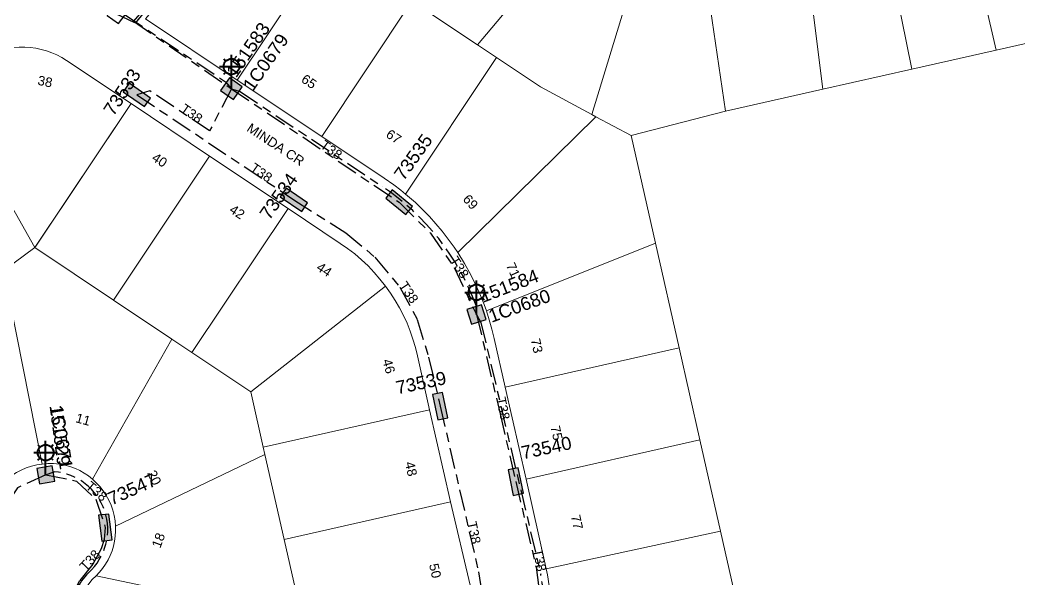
# Model space of a CAD drawing. Header units: metres. Extents: x 299834 to 302538, y 6172833 to 6174390.
# Drawn here: x 301413.7 to 301604.3, y 6173571.5 to 6173678.3 of the extents above; entities that cross this region are included whole.
import ezdxf
from ezdxf.enums import TextEntityAlignment as Align

# ---------------------------------------------------------------- set-up
doc = ezdxf.new("R2010")
doc.units = ezdxf.units.M
doc.linetypes.add('Cable Exist UG', pattern=[8.2, 4, -1.2, 1.8, -1.2])
doc.layers.get('0').update_dxf_attribs({"color": 6})
doc.layers.add('Cadastre Land Parcels_SP_EXT', color=9, linetype='Continuous', lineweight=5)
doc.layers.add('Cadastre Roads_SP_EXT', color=9, linetype='Continuous', lineweight=5)
for name, color, linetype in [('Equip_SP_SL_EXT', 7, 'Continuous'), ('Mains_HV_EXT', 7, 'Continuous'), ('Mains_LV_EXT', 7, 'Continuous'), ('Mains_SL_EXT', 7, 'Continuous'), ('SupportsUG_SP_LV_EXT', 7, 'Continuous'), ('SupportsUG_SP_LV_SL_EXT', 7, 'Continuous')]:
    doc.layers.add(name, color=color, linetype=linetype)
doc.styles.add('COLUMN_LABEL', font='arial.ttf')
doc.styles.add('iecARIAL', font='arial.ttf', dxfattribs={"height": 2})
doc.styles.add('POLE_LABEL', font='arial.ttf')
doc.styles.get("Standard").update_dxf_attribs({"font": 'arial.ttf'})

# ---------------------------------------------------------------- blocks, each defined once
blk = doc.blocks.new('COLUMN_EXT')
blk.add_hatch(color=256).paths.add_polyline_path([(-1.49, 1.48), (-1.49, -1.49), (1.48, -1.49), (1.48, 1.48)])
blk.add_lwpolyline([(-1.49, -1.49), (1.48, -1.49), (1.48, 1.48), (-1.49, 1.48)], close=True)
for tag, height, style, flags, p in [('ASSET_NUM', 2.5, 'COLUMN_LABEL', 8, (2, 2)), ('STRUCTURE_PLANT_NUMBER', 0.2, 'POLE_LABEL', 9, (1.81, 0.03)), ('STREET_CODE', 0.2, 'COLUMN_LABEL', 9, (1.81, -0.2))]:
    blk.add_attdef(tag, text='', height=height, dxfattribs=dict(style=style, flags=flags)).set_placement(p, align=Align.MIDDLE_LEFT)
at = {"flags": 9}
for tag, p in [('COLUMN_TYPE', (1.81, -0.4)), ('OWNED_BY', (1.81, -0.6)), ('STATE', (1.81, -0.8)), ('USAGE', (1.81, -1)), ('STREETNAME', (1.81, -1.6)), ('SUBURB', (1.81, -1.8)), ('LEGEND', (1.81, -1.2)), ('LOCATION', (1.81, -1.4)), ('NOTES', (1.81, -2))]:
    blk.add_attdef(tag, text='', height=0.2, dxfattribs=at).set_placement(p, align=Align.MIDDLE_LEFT)
at = {"flags": 1}
blk.add_attdef('Z', (1.81, -2.35), '', height=0.2, dxfattribs=at)
blk = doc.blocks.new('PILLAR_EXT')
blk.add_hatch(color=256).paths.add_polyline_path([(-2.475, 0.99), (-2.475, -0.99), (2.475, -0.99), (2.475, 0.99)])
blk.add_lwpolyline([(-2.475, -0.99), (2.475, -0.99), (2.475, 0.99), (-2.475, 0.99)], close=True)
at = {"style": 'iecARIAL', "flags": 8}
blk.add_attdef('ASSET_NUM', (1.5, 3.5), '', height=2.5, dxfattribs=at)
for tag, p, flags in [('OWNED_BY', (0, -0.2), 9), ('STATE', (0, -0.4), 9), ('SUPPORT_TYPE', (0, -0.6), 9), ('STREETNAME', (0, -1.8), 9), ('SUBURB', (0, -2), 1), ('USAGE', (0, -0.8), 9), ('LEGEND', (0, -1), 9), ('LOCATION', (0, -1.2), 9), ('NOTES', (0, -1.4), 9), ('PARENT', (0, -1.6), 9)]:
    blk.add_attdef(tag, p, '', height=0.2, dxfattribs=dict(flags=flags))
blk = doc.blocks.new('SL_LANTERN_EXT')
at = {"lineweight": 40}
for p, q in [((0, 1.97), (0, 6.47)), ((-2.25, 4.22), (2.25, 4.22)), ((-1.46, 5.68), (-1.06, 5.28)), ((1.46, 5.68), (1.06, 5.28)), ((-1.46, 2.76), (-1.06, 3.16)), ((0, 0), (0, 2.72)), ((1.46, 2.76), (1.06, 3.16))]:
    blk.add_line(p, q, dxfattribs=at)
blk.add_circle((0, 4.22), 1.5, dxfattribs=at)
at = {"style": 'iecARIAL', "flags": 8}
blk.add_attdef('ASSET_NUM', (1.5, 1.5), '', height=2.5, dxfattribs=at)
for tag, p, height, flags in [('OPERATING_VOLTAGE', (0.98, -1.65), 0.2, 9), ('ORIENTATION', (0.98, -1.85), 0.2, 9), ('OWNED_BY', (0.98, -2.05), 0.2, 9), ('CONSTRUCTED_VOLTAGE', (0.98, -0.65), 0.2, 9), ('CONTROL_TYPE', (0.98, -0.85), 0.2, 9), ('LANTERN_PURPOSE', (0.98, -1.05), 0.2, 9), ('LANTERN_TYPE', (0.98, -1.25), 0.2, 9), ('NO_PHASES', (0.98, -1.45), 0.2, 9), ('LNUMBER', (2.18, -3.25), 2.5, 8), ('STATE', (0.98, -2.25), 0.2, 9), ('USAGE', (0.98, -2.45), 0.2, 9), ('CEXIST', (0.98, -2.65), 0.2, 9), ('CNEW', (0.98, -2.85), 0.2, 9), ('CNUMBER', (0.98, -3.05), 0.2, 9), ('CREMOVE', (0.98, -3.25), 0.2, 9), ('CREPLACE', (0.98, -3.45), 0.2, 9), ('LKINGHEIGHT', (0.98, -3.65), 0.2, 9), ('LBRACKET', (0.98, -3.85), 0.2, 9), ('LBRACKETVOCAB', (0.98, -4.05), 0.2, 9), ('LCATEGORY', (0.98, -4.25), 0.2, 9), ('LCHARGE1', (0.98, -4.45), 0.2, 9), ('LCHARGE1PERCENT', (0.98, -4.65), 0.2, 9), ('LCHARGE2', (0.98, -4.85), 0.2, 9), ('LCHARGE2PERCENT', (0.98, -5.05), 0.2, 9), ('LCHARGE3', (0.98, -5.25), 0.2, 9), ('LCHARGE3PERCENT', (0.98, -5.45), 0.2, 9), ('LEXIST', (0.98, -5.65), 0.2, 9), ('LLAMP', (0.98, -5.85), 0.2, 9), ('LLAMPVOCAB', (0.98, -6.05), 0.2, 9), ('LMAST', (0.98, -6.25), 0.2, 9), ('LMASTVOCAB', (0.98, -6.45), 0.2, 9), ('LNEW', (0.98, -6.65), 0.2, 9), ('LANTNUMBER', (0.98, -6.85), 0.2, 9), ('LOUTREACH', (0.98, -7.25), 0.2, 9), ('LOUTREACHVOCAB', (0.98, -7.45), 0.2, 9), ('LRATECODE', (0.98, -7.65), 0.2, 9), ('STREETNAME', (0.98, -9.25), 0.2, 9), ('SUBURB', (0.98, -9.45), 0.2, 1), ('LREMOVE', (0.98, -7.85), 0.2, 9), ('LREPLACE', (0.98, -8.05), 0.2, 9), ('LTYPE', (0.98, -8.25), 0.2, 9), ('LTYPEVOCAB', (0.98, -8.45), 0.2, 9), ('LEGEND', (0.98, -8.65), 0.2, 9), ('LOCATION', (0.98, -8.85), 0.2, 9), ('NOTES', (0.98, -9.05), 0.2, 9)]:
    blk.add_attdef(tag, p, '', height=height, dxfattribs=dict(flags=flags))

msp = doc.modelspace()

# ---------------------------------------------------------------- linework, layer by layer
at = {"layer": 'Cadastre Land Parcels_SP_EXT', "linetype": 'Continuous'}
for points in [[(301599.79, 6173672.53), (301592.91, 6173702.26), (301590.05, 6173714.94), (301579.45, 6173712.55), (301575.05, 6173711.56), (301583.69, 6173668.9), (301599.79, 6173672.53)], [(301523.12, 6173699.88), (301522.34, 6173700.93), (301521.49, 6173701.93), (301520.58, 6173702.88), (301519.6, 6173703.77), (301518.57, 6173704.59), (301517.49, 6173705.34), (301508.14, 6173711.37), (301488.43, 6173681.86), (301500.9, 6173673.53), (301523.12, 6173699.88)], [(301583.69, 6173668.9), (301575.05, 6173711.56), (301560.05, 6173708.17), (301562.92, 6173695.49), (301566.73, 6173665.08), (301583.69, 6173668.9)], [(301622.26, 6173677.6), (301609.49, 6173706.01), (301592.91, 6173702.26), (301599.79, 6173672.53), (301622.26, 6173677.6)], [(301472.33, 6173692.61), (301457.6, 6173702.45), (301437.64, 6173678.5), (301455.14, 6173666.82), (301472.33, 6173692.61)], [(301531.91, 6173690.48), (301531.05, 6173690.82), (301530.22, 6173691.23), (301529.42, 6173691.7), (301528.65, 6173692.22), (301527.7, 6173693.01), (301526.82, 6173693.89), (301526.04, 6173694.85), (301525.36, 6173695.88), (301524.78, 6173696.98), (301524.28, 6173697.97), (301523.72, 6173698.93), (301523.12, 6173699.88), (301500.9, 6173673.53), (301504.53, 6173671.1), (301512.92, 6173665.5), (301522.73, 6173660.25), (301531.91, 6173690.48)], [(301566.73, 6173665.08), (301562.92, 6173695.49), (301543.74, 6173691.16), (301548.19, 6173660.89), (301566.73, 6173665.08)], [(301488.43, 6173681.86), (301473.46, 6173691.86), (301472.33, 6173692.61), (301455.14, 6173666.82), (301471.23, 6173656.06), (301488.43, 6173681.86)], [(301543.74, 6173691.16), (301538.86, 6173690.06), (301538.26, 6173689.94), (301537.66, 6173689.85), (301536.74, 6173689.77), (301535.82, 6173689.76), (301534.9, 6173689.81), (301533.99, 6173689.94), (301532.79, 6173690.2), (301531.91, 6173690.48), (301522.73, 6173660.25), (301523.49, 6173659.83), (301530.22, 6173656.23), (301548.19, 6173660.89), (301543.74, 6173691.16)], [(301504.53, 6173671.1), (301500.9, 6173673.53), (301488.43, 6173681.86), (301471.23, 6173656.06), (301483.11, 6173648.13), (301484.96, 6173646.83), (301486.31, 6173645.8), (301487.19, 6173645.09), (301504.53, 6173671.1)], [(301416.75, 6173635.14), (301434.91, 6173662.32), (301422.62, 6173670.53), (301421.72, 6173671.09), (301420.78, 6173671.59), (301419.81, 6173672.01), (301418.81, 6173672.37), (301417.78, 6173672.66), (301416.74, 6173672.87), (301415.69, 6173673.01), (301414.63, 6173673.07), (301413.57, 6173673.06), (301412.51, 6173672.97), (301411.46, 6173672.8), (301410.43, 6173672.57), (301409.41, 6173672.26), (301408.42, 6173671.87), (301407.46, 6173671.42), (301406.53, 6173670.9), (301405.65, 6173670.32), (301405.37, 6173670.12), (301399.23, 6173665.58), (301416.57, 6173634.88), (301416.75, 6173635.14)], [(301523.49, 6173659.83), (301522.73, 6173660.25), (301512.92, 6173665.5), (301504.53, 6173671.1), (301487.19, 6173645.09), (301489.08, 6173643.45), (301490.44, 6173642.17), (301491.75, 6173640.82), (301493.01, 6173639.44), (301494.21, 6173638), (301495.36, 6173636.52), (301496.46, 6173635), (301497.16, 6173633.96), (301523.49, 6173659.83)], [(301410.68, 6173630.52), (301416.57, 6173634.88), (301399.23, 6173665.58), (301383.71, 6173654.11), (301404.51, 6173625.96), (301410.68, 6173630.52)], [(301449.87, 6173652.32), (301434.91, 6173662.32), (301416.57, 6173634.88), (301431.54, 6173624.88), (301449.87, 6173652.32)], [(301534.85, 6173635.74), (301530.22, 6173656.23), (301523.49, 6173659.83), (301497.16, 6173633.96), (301498.47, 6173631.85), (301499.67, 6173629.68), (301500.76, 6173627.45), (301501.51, 6173625.75), (301502.19, 6173624.02), (301502.61, 6173622.85), (301534.85, 6173635.74)], [(301464.84, 6173642.32), (301449.87, 6173652.32), (301431.54, 6173624.88), (301442.67, 6173617.44), (301446.51, 6173614.88), (301464.84, 6173642.32)], [(301483.37, 6173627.53), (301482.33, 6173628.87), (301481.23, 6173630.16), (301480.06, 6173631.4), (301478.82, 6173632.57), (301477.53, 6173633.67), (301476.18, 6173634.71), (301474.78, 6173635.68), (301464.84, 6173642.32), (301446.51, 6173614.88), (301457.71, 6173607.4), (301483.37, 6173627.53)], [(301539.35, 6173615.79), (301534.85, 6173635.74), (301502.61, 6173622.85), (301503.17, 6173621.1), (301503.68, 6173619.34), (301504.11, 6173617.56), (301506.2, 6173608.29), (301539.35, 6173615.79)], [(301442.67, 6173617.44), (301431.54, 6173624.88), (301416.57, 6173634.88), (301410.68, 6173630.52), (301417.94, 6173593.64), (301419.04, 6173593.74), (301420.15, 6173593.73), (301421.26, 6173593.63), (301422.35, 6173593.43), (301423.42, 6173593.14), (301424.3, 6173592.79), (301425.16, 6173592.38), (301425.99, 6173591.91), (301426.77, 6173591.37), (301427.53, 6173590.78), (301442.67, 6173617.44)], [(301409.94, 6173589.34), (301410.64, 6173590.11), (301411.4, 6173590.81), (301412.21, 6173591.44), (301413.08, 6173592), (301413.99, 6173592.49), (301414.93, 6173592.9), (301415.91, 6173593.24), (301416.92, 6173593.48), (301417.94, 6173593.64), (301410.68, 6173630.52), (301404.51, 6173625.96), (301390.84, 6173615.86), (301385.35, 6173608.95), (301409.32, 6173588.55), (301409.94, 6173589.34)], [(301491.8, 6173604), (301489.48, 6173614.28), (301489.09, 6173615.86), (301488.63, 6173617.43), (301488.1, 6173618.97), (301487.49, 6173620.49), (301486.8, 6173621.97), (301486.05, 6173623.42), (301485.22, 6173624.83), (301484.33, 6173626.19), (301483.37, 6173627.53), (301457.71, 6173607.4), (301457.84, 6173606.84), (301460.1, 6173596.85), (301491.8, 6173604)], [(301460.41, 6173595.46), (301460.1, 6173596.85), (301457.84, 6173606.84), (301457.71, 6173607.4), (301446.51, 6173614.88), (301442.67, 6173617.44), (301427.53, 6173590.78), (301428.27, 6173590.08), (301428.97, 6173589.33), (301429.61, 6173588.52), (301430.18, 6173587.66), (301430.67, 6173586.75), (301431.09, 6173585.81), (301431.42, 6173584.84), (301431.68, 6173583.84), (301431.86, 6173582.82), (301431.94, 6173581.79), (301460.41, 6173595.46)], [(301543.32, 6173598.24), (301539.35, 6173615.79), (301506.2, 6173608.29), (301510.17, 6173590.73), (301543.32, 6173598.24)], [(301495.76, 6173586.44), (301491.8, 6173604), (301460.1, 6173596.85), (301460.41, 6173595.46), (301464.06, 6173579.29), (301495.76, 6173586.44)], [(301547.25, 6173580.82), (301543.32, 6173598.24), (301510.17, 6173590.73), (301513.85, 6173574.58), (301514.01, 6173573.7), (301547.25, 6173580.82)], [(301466.98, 6173566.36), (301464.06, 6173579.29), (301460.41, 6173595.46), (301431.94, 6173581.79), (301431.96, 6173580.84), (301431.9, 6173579.89), (301431.77, 6173578.95), (301431.56, 6173578.02), (301431.29, 6173577.1), (301430.94, 6173576.22), (301430.52, 6173575.36), (301430.04, 6173574.54), (301429.49, 6173573.76), (301428.89, 6173573.02), (301428.23, 6173572.33), (301467.49, 6173564.09), (301466.98, 6173566.36)], [(301500.17, 6173565.1), (301500.03, 6173566.92), (301499.83, 6173568.74), (301499.54, 6173570.55), (301495.76, 6173586.44), (301464.06, 6173579.29), (301466.98, 6173566.36), (301500.23, 6173563.29), (301500.17, 6173565.1)], [(301551.87, 6173560.34), (301547.25, 6173580.82), (301514.01, 6173573.7), (301514.26, 6173572.52), (301514.61, 6173570.43), (301514.88, 6173568.34), (301515.07, 6173566.24), (301515.18, 6173564.13), (301515.21, 6173562.01), (301515.15, 6173559.9), (301515, 6173557.8), (301551.87, 6173560.34)], [(301463.19, 6173554.45), (301467.12, 6173563.27), (301467.49, 6173564.09), (301428.23, 6173572.33), (301427.52, 6173571.61), (301426.88, 6173570.84), (301426.3, 6173570.01), (301425.81, 6173569.13), (301425.39, 6173568.21), (301425.06, 6173567.26), (301424.81, 6173566.28), (301424.64, 6173565.29), (301423.72, 6173559.16), (301459.22, 6173545.55), (301463.19, 6173554.45)]]:
    msp.add_lwpolyline(points, close=True, dxfattribs=at)
msp.add_lwpolyline([(301622.26, 6173677.6), (301599.79, 6173672.53), (301583.69, 6173668.9), (301566.73, 6173665.08), (301548.19, 6173660.89), (301530.22, 6173656.23), (301534.85, 6173635.74), (301539.35, 6173615.79), (301543.32, 6173598.24), (301547.25, 6173580.82), (301551.87, 6173560.34), (301555.08, 6173546.11), (301560.41, 6173522.53), (301561.04, 6173519.74), (301565.77, 6173498.77), (301569.51, 6173482.18), (301577.77, 6173445.6), (301582.18, 6173426.1), (301590, 6173391.53), (301698.33, 6173408.4)], dxfattribs=at)
at = {"layer": 'Cadastre Roads_SP_EXT', "linetype": 'Continuous'}
for points in [[(301514.61, 6173570.43), (301514.26, 6173572.52), (301514.01, 6173573.7), (301513.85, 6173574.58), (301510.17, 6173590.73), (301506.2, 6173608.29), (301504.11, 6173617.56), (301503.68, 6173619.34), (301503.17, 6173621.1), (301502.61, 6173622.85), (301502.19, 6173624.02), (301501.51, 6173625.75), (301500.76, 6173627.45), (301499.67, 6173629.68), (301498.47, 6173631.85), (301497.16, 6173633.96), (301496.46, 6173635), (301495.36, 6173636.52), (301494.21, 6173638), (301493.01, 6173639.44), (301491.75, 6173640.82), (301490.44, 6173642.17), (301489.08, 6173643.45), (301487.19, 6173645.09), (301486.31, 6173645.8), (301484.96, 6173646.83), (301483.11, 6173648.13), (301471.23, 6173656.06), (301455.14, 6173666.82), (301437.64, 6173678.5)], [(301413.57, 6173673.06), (301414.63, 6173673.07), (301415.69, 6173673.01), (301416.74, 6173672.87), (301417.78, 6173672.66), (301418.81, 6173672.37), (301419.81, 6173672.01), (301420.78, 6173671.59), (301421.72, 6173671.09), (301422.62, 6173670.53), (301434.91, 6173662.32), (301449.87, 6173652.32), (301464.84, 6173642.32), (301474.78, 6173635.68), (301476.18, 6173634.71), (301477.53, 6173633.67), (301478.82, 6173632.57), (301480.06, 6173631.4), (301481.23, 6173630.16), (301482.33, 6173628.87), (301483.37, 6173627.53), (301484.33, 6173626.19), (301485.22, 6173624.83), (301486.05, 6173623.42), (301486.8, 6173621.97), (301487.49, 6173620.49), (301488.1, 6173618.97), (301488.63, 6173617.43), (301489.09, 6173615.86), (301489.48, 6173614.28), (301491.8, 6173604), (301495.76, 6173586.44), (301499.54, 6173570.55)], [(301426.88, 6173570.84), (301427.52, 6173571.61), (301428.23, 6173572.33), (301428.89, 6173573.02), (301429.49, 6173573.76), (301430.04, 6173574.54), (301430.52, 6173575.36), (301430.94, 6173576.22), (301431.29, 6173577.1), (301431.56, 6173578.02), (301431.77, 6173578.95), (301431.9, 6173579.89), (301431.96, 6173580.84), (301431.94, 6173581.79), (301431.86, 6173582.82), (301431.68, 6173583.84), (301431.42, 6173584.84), (301431.09, 6173585.81), (301430.67, 6173586.75), (301430.18, 6173587.66), (301429.61, 6173588.52), (301428.97, 6173589.33), (301428.27, 6173590.08), (301427.53, 6173590.78), (301426.77, 6173591.37), (301425.99, 6173591.91), (301425.16, 6173592.38), (301424.3, 6173592.79), (301423.42, 6173593.14), (301422.35, 6173593.43), (301421.26, 6173593.63), (301420.15, 6173593.73), (301419.04, 6173593.74), (301417.94, 6173593.64), (301416.92, 6173593.48), (301415.91, 6173593.24), (301414.93, 6173592.9), (301413.99, 6173592.49), (301413.08, 6173592)]]:
    msp.add_lwpolyline(points, dxfattribs=at)
at = {"layer": 'Mains_HV_EXT', "linetype": 'Cable Exist UG'}
msp.add_lwpolyline([(301333.68, 6173606.7), (301335.47, 6173617.57), (301336.92, 6173622.89), (301338.5, 6173626.98), (301339.77, 6173629.69), (301341.37, 6173632.72), (301343.01, 6173635.38), (301345.16, 6173638.36), (301347.76, 6173641.51), (301350.4, 6173644.29), (301354.24, 6173647.55), (301367.12, 6173656.91), (301387.09, 6173671.4), (301401.65, 6173681.84), (301405.03, 6173683.42), (301409.69, 6173684.71), (301415.81, 6173685.07), (301420.01, 6173684.47), (301424.52, 6173683.04), (301435.74, 6173677.68), (301466.35, 6173714.16), (301473.79, 6173722.97), (301476.25, 6173727.05), (301475, 6173728.45)], dxfattribs=at)
at = {"layer": 'Mains_LV_EXT', "linetype": 'Cable Exist UG'}
for points in [[(301475, 6173728.45), (301473.51, 6173723.25), (301435.39, 6173678.02), (301454.03, 6173665.16)], [(301454.03, 6173665.16), (301449.88, 6173657.12), (301438.46, 6173664.76), (301436.02, 6173663.99)], [(301454.03, 6173665.16), (301485.97, 6173643.54)], [(301436.02, 6173663.99), (301465.94, 6173644)], [(301465.94, 6173644), (301475.83, 6173637.72), (301481.33, 6173633.09), (301486.1, 6173627.37), (301489.45, 6173621.21), (301491.58, 6173614.02), (301493.82, 6173604.68)], [(301485.97, 6173643.54), (301491.94, 6173637.66), (301496.49, 6173631.09), (301500.73, 6173622.14)], [(301500.73, 6173622.14), (301505.25, 6173603.18), (301508.21, 6173590.29)], [(301493.82, 6173604.68), (301501.13, 6173573.08), (301501.97, 6173567.84), (301502.29, 6173563.33)], [(301418.65, 6173591.59), (301413.25, 6173589.1), (301408.74, 6173582.37), (301410.39, 6173576.08)], [(301418.65, 6173591.59), (301424.52, 6173590.4), (301428.17, 6173586.97), (301429.99, 6173581.54)], [(301508.21, 6173590.29), (301512.08, 6173574.02), (301513.1, 6173566.38), (301512.9, 6173557.5)], [(301429.99, 6173581.54), (301429.78, 6173579.25), (301429.19, 6173577.49), (301427.64, 6173574.56), (301425.06, 6173571.37), (301423.23, 6173567.8), (301421.86, 6173559.54)]]:
    msp.add_lwpolyline(points, dxfattribs=at)
at = {"layer": 'Mains_SL_EXT', "linetype": 'Cable Exist UG'}
msp.add_lwpolyline([(301429.84, 6173681.32), (301430.32, 6173679.14), (301430.32, 6173679.14), (301432.52, 6173677.61), (301433.76, 6173679.23), (301452.92, 6173666.48), (301454.03, 6173665.16)], dxfattribs=at)
for points in [[(301454.03, 6173665.16), (301455.68, 6173664.63), (301482.83, 6173646.49), (301482.83, 6173646.49, -0.158507), (301500.64, 6173623.87), (301500.64, 6173623.87), (301500.73, 6173622.14)], [(301500.73, 6173622.14), (301501.57, 6173620.64), (301512.97, 6173572.68), (301512.97, 6173572.68, -0.066474), (301513.59, 6173559.08), (301513.59, 6173559.08), (301512.9, 6173557.5)], [(301418.63, 6173591.59), (301420.25, 6173592.17), (301420.25, 6173592.17, -0.661529), (301426.78, 6173572.93), (301426.78, 6173572.93, 0.161103), (301423.24, 6173565.71), (301423.24, 6173565.71), (301422.63, 6173561.37), (301421.87, 6173559.6)]]:
    msp.add_lwpolyline(points, format="xyb", dxfattribs=at)

# ---------------------------------------------------------------- block references
at = {"layer": 'Equip_SP_SL_EXT'}
ref = msp.add_blockref('SL_LANTERN_EXT', (301454.03, 6173665.16), dxfattribs=at)
ref.add_attrib('ASSET_NUM', '151583', dxfattribs={"layer": '0', "height": 2.5, "rotation": 55.4191, "style": 'iecARIAL'}).set_placement((301455.53, 6173666.66), align=Align.BOTTOM_LEFT)
ref = msp.add_blockref('SL_LANTERN_EXT', (301500.73, 6173622.14), dxfattribs=at)
ref.add_attrib('ASSET_NUM', '151584', dxfattribs={"layer": '0', "height": 2.5, "rotation": 21.027, "style": 'iecARIAL'}).set_placement((301502.23, 6173623.64), align=Align.BOTTOM_LEFT)
ref = msp.add_blockref('SL_LANTERN_EXT', (301418.63, 6173591.59), dxfattribs=at)
ref.add_attrib('ASSET_NUM', '151529', dxfattribs={"layer": '0', "height": 2.5, "rotation": 277.518, "style": 'iecARIAL'}).set_placement((301420.14, 6173593.09), align=Align.BOTTOM_RIGHT)
at = {"layer": 'SupportsUG_SP_LV_EXT'}
ref = msp.add_blockref('PILLAR_EXT', (301436.02, 6173663.99), dxfattribs=dict(at, rotation=325.2234080006273))
ref.add_attrib('ASSET_NUM', '73533', dxfattribs={"layer": '0', "height": 2.5, "rotation": 56.6448, "style": 'iecARIAL'}).set_placement((301437.52, 6173667.49), align=Align.BOTTOM_RIGHT)
ref = msp.add_blockref('PILLAR_EXT', (301485.97, 6173643.54), dxfattribs=dict(at, rotation=140.8138132413299))
ref.add_attrib('ASSET_NUM', '73535', dxfattribs={"layer": '0', "height": 2.5, "rotation": 54.4082, "style": 'iecARIAL'}).set_placement((301487.47, 6173647.04), align=Align.BOTTOM_LEFT)
ref = msp.add_blockref('PILLAR_EXT', (301465.94, 6173644), dxfattribs=dict(at, rotation=325.4364936745777))
ref.add_attrib('ASSET_NUM', '73534', dxfattribs={"layer": '0', "height": 2.5, "rotation": 55.0301, "style": 'iecARIAL'}).set_placement((301467.44, 6173647.5), align=Align.BOTTOM_RIGHT)
ref = msp.add_blockref('PILLAR_EXT', (301493.82, 6173604.68), dxfattribs=dict(at, rotation=281.8401533631603))
ref.add_attrib('ASSET_NUM', '73539', dxfattribs={"layer": '0', "height": 2.5, "rotation": 11.8764, "style": 'iecARIAL'}).set_placement((301495.32, 6173608.18), align=Align.BOTTOM_RIGHT)
ref = msp.add_blockref('PILLAR_EXT', (301508.21, 6173590.29), dxfattribs=dict(at, rotation=101.4479748480494))
ref.add_attrib('ASSET_NUM', '73540', dxfattribs={"layer": '0', "height": 2.5, "rotation": 11.9859, "style": 'iecARIAL'}).set_placement((301509.71, 6173593.79), align=Align.BOTTOM_LEFT)
ref = msp.add_blockref('PILLAR_EXT', (301429.99, 6173581.54), dxfattribs=dict(at, rotation=97.22627627052911))
ref.add_attrib('ASSET_NUM', '73547', dxfattribs={"layer": '0', "height": 2.5, "rotation": 24.13, "style": 'iecARIAL'}).set_placement((301431.49, 6173585.04), align=Align.BOTTOM_LEFT)
at = {"layer": 'SupportsUG_SP_LV_SL_EXT'}
ref = msp.add_blockref('COLUMN_EXT', (301454.03, 6173665.16), dxfattribs=dict(at, rotation=144.9084606076586))
ref.add_attrib('ASSET_NUM', '1C0679', dxfattribs={"layer": '0', "height": 2.5, "rotation": 55.086, "style": 'COLUMN_LABEL'}).set_placement((301456.03, 6173665.91), align=Align.TOP_LEFT)
ref = msp.add_blockref('COLUMN_EXT', (301500.73, 6173622.14), dxfattribs=dict(at, rotation=107.8865652577136))
ref.add_attrib('ASSET_NUM', '1C0680', dxfattribs={"layer": '0', "height": 2.5, "rotation": 19.902, "style": 'COLUMN_LABEL'}).set_placement((301502.73, 6173622.89), align=Align.TOP_LEFT)
ref = msp.add_blockref('COLUMN_EXT', (301418.65, 6173591.59), dxfattribs=dict(at, rotation=189.5731308805415))
ref.add_attrib('ASSET_NUM', '1C0671', dxfattribs={"layer": '0', "height": 2.5, "rotation": 279.2487, "style": 'COLUMN_LABEL'}).set_placement((301420.65, 6173592.34), align=Align.BOTTOM_RIGHT)

# ---------------------------------------------------------------- texts
at = {"layer": 'Cadastre Land Parcels_SP_EXT'}
for s, rotation, p in [('38', 348.4192, (301416.98, 6173665.94)), ('65', 326.0128, (301467.16, 6173666.57)), ('67', 326.173, (301483.31, 6173656.07)), ('40', 326.3725, (301438.69, 6173651.61)), ('69', 312.5309, (301497.99, 6173644.01)), ('42', 326.3802, (301453.47, 6173641.72)), ('71', 294.1268, (301506.32, 6173631.52)), ('44', 326.5852, (301470.06, 6173630.72)), ('73', 282.5842, (301511.05, 6173617.35)), ('46', 285.5408, (301482.79, 6173613.39)), ('11', 344.7697, (301424.19, 6173601.64)), ('75', 282.6868, (301514.82, 6173600.74)), ('48', 282.9754, (301487.08, 6173593.88)), ('20', 295.3397, (301437.93, 6173591.93)), ('77', 282.7025, (301518.7, 6173583.73)), ('18', 69.2319, (301440.46, 6173577.48)), ('50', 283.0872, (301491.67, 6173574.46))]:
    msp.add_text(s, height=1.8, rotation=rotation, dxfattribs=at).set_placement(p)
at = {"layer": 'Cadastre Roads_SP_EXT'}
msp.add_text('MINDA CR', height=1.8, rotation=326.5831, dxfattribs=at).set_placement((301456.79, 6173657.21))
at = {"layer": 'Mains_LV_EXT'}
for rotation, p in [(325.2272, (301444.17, 6173660.93)), (324.6691, (301470.79, 6173654.03)), (325.2723, (301457.45, 6173649.67)), (302.4481, (301495.56, 6173632.48)), (303.7964, (301485.9, 6173627.65)), (281.8427, (301504.48, 6173606.18)), (320.4247, (301426.11, 6173589.14)), (281.8444, (301498.94, 6173582.51)), (46.8077, (301426.23, 6173573.12)), (281.5314, (301511.46, 6173577.28))]:
    msp.add_text('T38', height=1.8, rotation=rotation, dxfattribs=at).set_placement(p)

doc.saveas('drawing.dxf')
